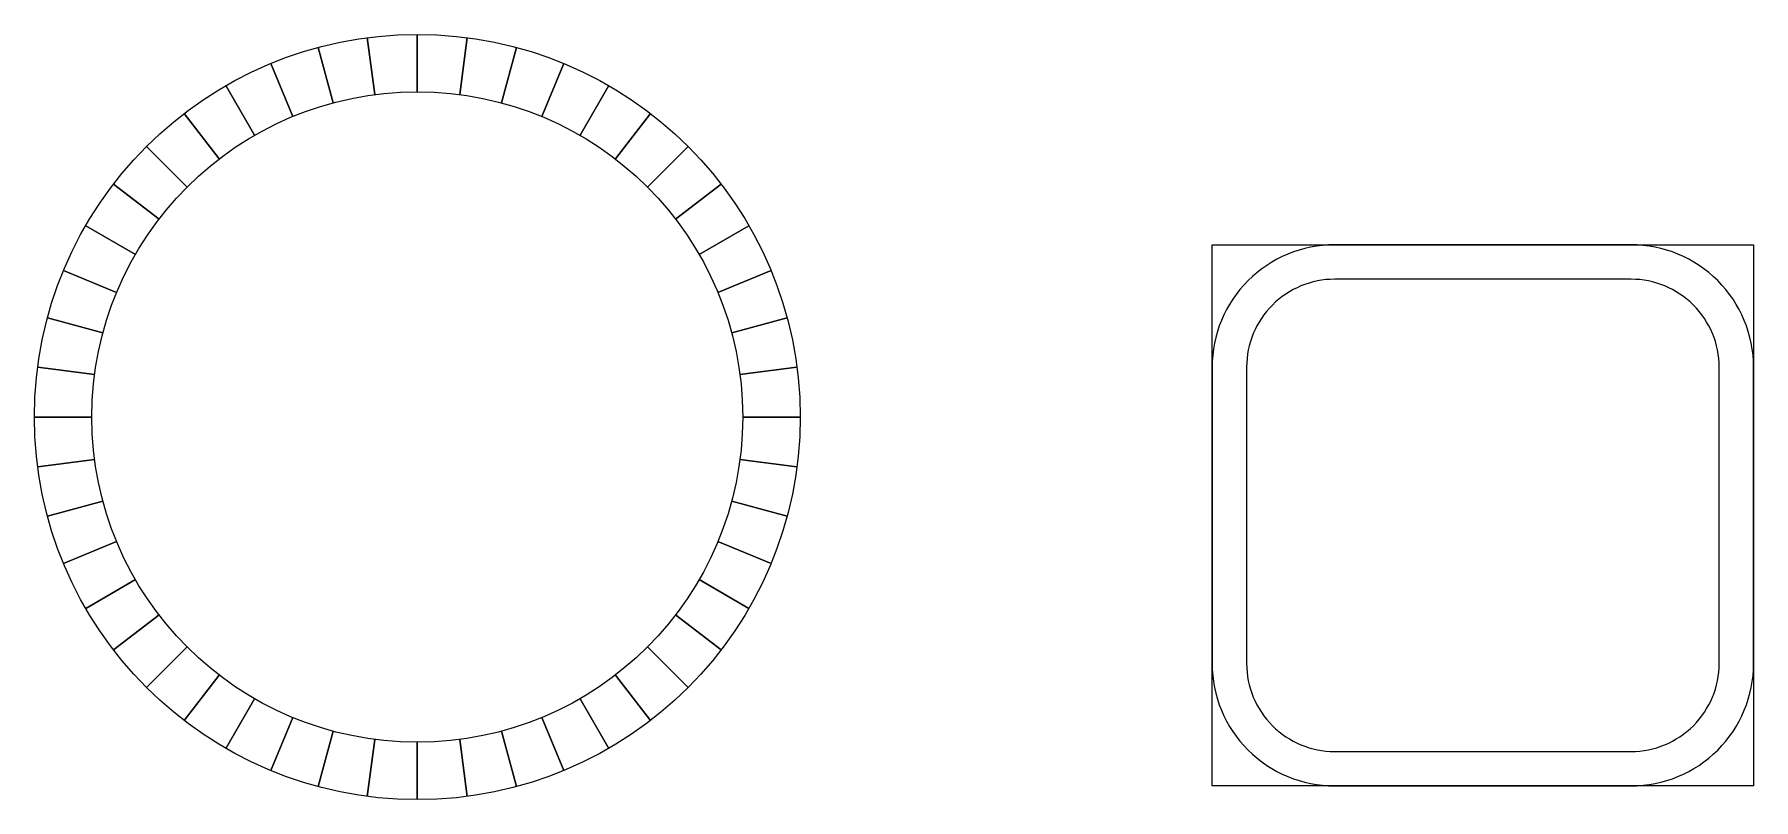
# Model space of a CAD drawing. Header units: inches. Extents: x 7.6 to 52.5, y 1.9 to 21.9.
import ezdxf

# ---------------------------------------------------------------- set-up
doc = ezdxf.new("R2010")
doc.units = ezdxf.units.IN
doc.header["$MEASUREMENT"] = 0
picture_1 = doc.add_image_def('image1.png', size_in_pixel=(1024, 1024))

msp = doc.modelspace()

# ---------------------------------------------------------------- linework, layer by layer
for p, q in [((14.989, 21.572), (15.377, 20.123)), ((15.377, 20.123), (14.989, 21.572)), ((16.272, 21.827), (16.468, 20.34)), ((16.468, 20.34), (16.272, 21.827)), ((17.577, 21.912), (17.577, 20.412)), ((17.577, 20.412), (17.577, 21.912)), ((18.882, 21.827), (18.687, 20.34)), ((18.687, 20.34), (18.882, 21.827)), ((20.165, 21.572), (19.777, 20.123)), ((19.777, 20.123), (20.165, 21.572)), ((13.75, 21.151), (14.324, 19.765)), ((14.324, 19.765), (13.75, 21.151)), ((21.404, 21.151), (20.83, 19.765)), ((20.83, 19.765), (21.404, 21.151)), ((12.577, 20.573), (13.327, 19.274)), ((13.327, 19.274), (12.577, 20.573)), ((22.577, 20.573), (21.827, 19.274)), ((21.827, 19.274), (22.577, 20.573)), ((11.49, 19.846), (12.403, 18.656)), ((12.403, 18.656), (11.49, 19.846)), ((23.665, 19.846), (22.752, 18.656)), ((22.752, 18.656), (23.665, 19.846)), ((10.506, 18.984), (11.567, 17.923)), ((11.567, 17.923), (10.506, 18.984)), ((24.648, 18.984), (23.588, 17.923)), ((23.588, 17.923), (24.648, 18.984)), ((9.644, 18), (10.834, 17.087)), ((10.834, 17.087), (9.644, 18)), ((25.511, 18), (24.321, 17.087)), ((24.321, 17.087), (25.511, 18)), ((8.917, 16.912), (10.216, 16.162)), ((10.216, 16.162), (8.917, 16.912)), ((26.237, 16.912), (24.938, 16.162)), ((24.938, 16.162), (26.237, 16.912)), ((8.338, 15.739), (9.724, 15.165)), ((9.724, 15.165), (8.338, 15.739)), ((26.816, 15.739), (25.43, 15.165)), ((25.43, 15.165), (26.816, 15.739)), ((7.918, 14.501), (9.367, 14.112)), ((9.367, 14.112), (7.918, 14.501)), ((27.236, 14.501), (25.788, 14.112)), ((25.788, 14.112), (27.236, 14.501)), ((7.663, 13.218), (9.15, 13.022)), ((9.15, 13.022), (7.663, 13.218)), ((27.492, 13.218), (26.004, 13.022)), ((26.004, 13.022), (27.492, 13.218)), ((7.577, 11.912), (9.077, 11.912)), ((9.077, 11.912), (7.577, 11.912)), ((27.577, 11.912), (26.077, 11.912)), ((26.077, 11.912), (27.577, 11.912)), ((7.663, 10.607), (9.15, 10.803)), ((9.15, 10.803), (7.663, 10.607)), ((27.492, 10.607), (26.004, 10.803)), ((26.004, 10.803), (27.492, 10.607)), ((7.918, 9.324), (9.367, 9.712)), ((9.367, 9.712), (7.918, 9.324)), ((27.236, 9.324), (25.788, 9.712)), ((25.788, 9.712), (27.236, 9.324)), ((8.338, 8.086), (9.724, 8.66)), ((9.724, 8.66), (8.338, 8.086)), ((26.816, 8.086), (25.43, 8.66)), ((25.43, 8.66), (26.816, 8.086)), ((8.917, 6.912), (10.216, 7.662)), ((10.216, 7.662), (8.917, 6.912)), ((26.237, 6.912), (24.938, 7.662)), ((24.938, 7.662), (26.237, 6.912)), ((9.644, 5.825), (10.834, 6.738)), ((10.834, 6.738), (9.644, 5.825)), ((25.511, 5.825), (24.321, 6.738)), ((24.321, 6.738), (25.511, 5.825)), ((10.506, 4.841), (11.567, 5.902)), ((11.567, 5.902), (10.506, 4.841)), ((24.648, 4.841), (23.588, 5.902)), ((23.588, 5.902), (24.648, 4.841)), ((11.49, 3.979), (12.403, 5.169)), ((12.403, 5.169), (11.49, 3.979)), ((23.665, 3.979), (22.752, 5.169)), ((22.752, 5.169), (23.665, 3.979)), ((12.577, 3.252), (13.327, 4.551)), ((13.327, 4.551), (12.577, 3.252)), ((22.577, 3.252), (21.827, 4.551)), ((21.827, 4.551), (22.577, 3.252)), ((13.75, 2.674), (14.324, 4.059)), ((14.324, 4.059), (13.75, 2.674)), ((21.404, 2.674), (20.83, 4.059)), ((20.83, 4.059), (21.404, 2.674)), ((14.989, 2.253), (15.377, 3.702)), ((15.377, 3.702), (14.989, 2.253)), ((20.165, 2.253), (19.777, 3.702)), ((19.777, 3.702), (20.165, 2.253)), ((16.272, 1.998), (16.468, 3.485)), ((16.468, 3.485), (16.272, 1.998)), ((17.577, 1.912), (17.577, 3.412)), ((17.577, 3.412), (17.577, 1.912)), ((18.882, 1.998), (18.687, 3.485)), ((18.687, 3.485), (18.882, 1.998))]:
    msp.add_line(p, q)
for points in [[(41.536, 2.271), (49.278, 2.271, 0.414214), (52.478, 5.471), (52.478, 13.213, 0.414214), (49.278, 16.413), (41.536, 16.413, 0.414214), (38.336, 13.213), (38.336, 5.471, 0.414214)], [(41.536, 3.171), (49.278, 3.171, 0.414214), (51.578, 5.471), (51.578, 13.213, 0.414214), (49.278, 15.513), (41.536, 15.513, 0.414214), (39.236, 13.213), (39.236, 5.471, 0.414214)]]:
    msp.add_lwpolyline(points, format="xyb", close=True)
for radius in [10, 8.5]:
    msp.add_circle((17.577, 11.912), radius)

# ---------------------------------------------------------------- pictures from other files: only their frames are drawn
image = msp.add_image(picture_1, insert=(38.336, 2.271), size_in_units=(14.142, 14.142))
image.dxf.flags = 7

doc.saveas('drawing.dxf')
